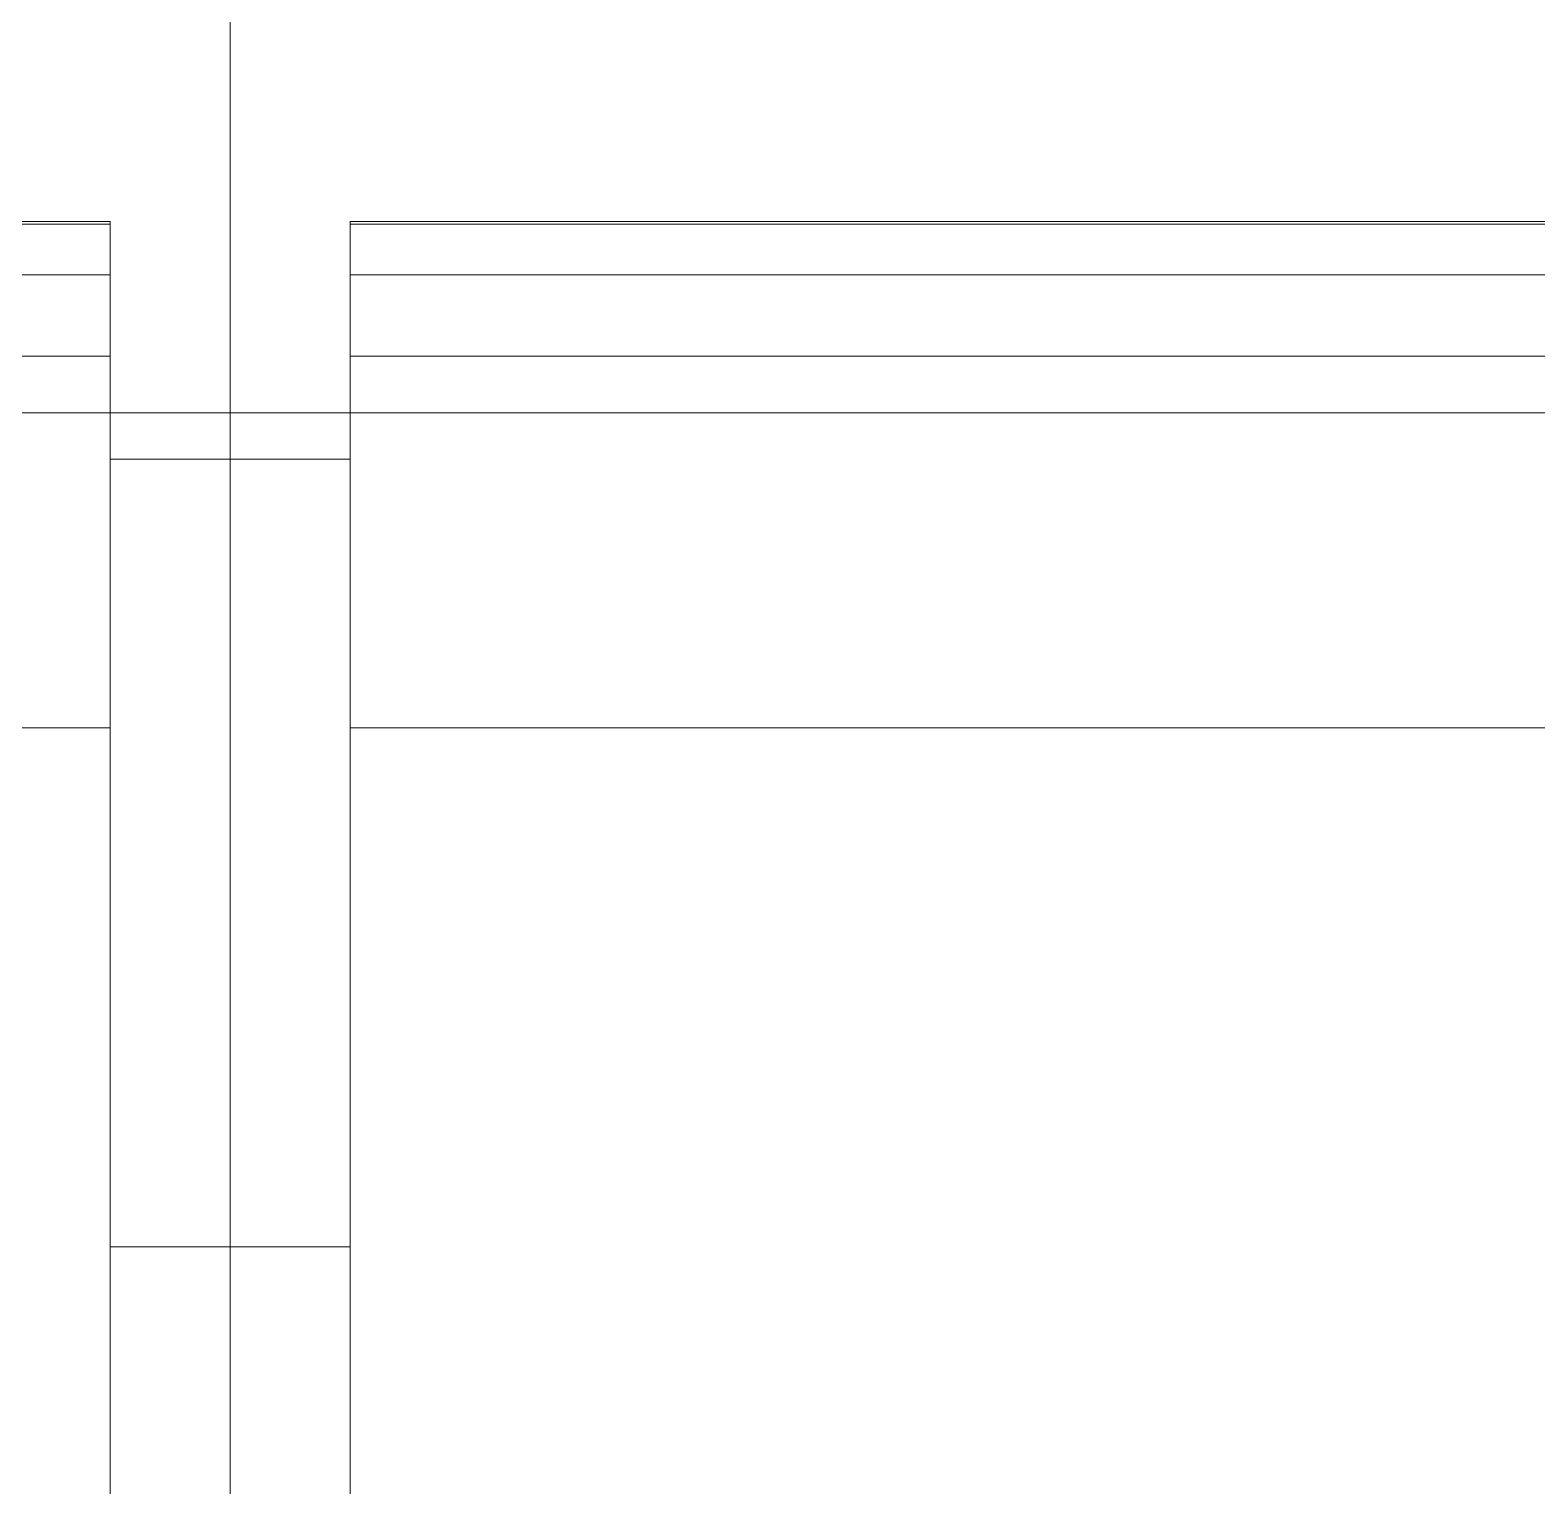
# Model space of a CAD drawing. Header units: millimetres. Extents: x -46169 to 237885, y -84465 to 18123.
# Drawn here: x 117148.9 to 117456.6, y -80501.6 to -80204.5 of the extents above; entities that cross this region are included whole.
import ezdxf

# ---------------------------------------------------------------- set-up
doc = ezdxf.new("R2010")
doc.units = ezdxf.units.MM
doc.header["$MEASUREMENT"] = 0
doc.linetypes.add('Wipeout_Contour', pattern=[1000, 0, -1000])
doc.layers.add('0_Pen_No__85', color=8, linetype='Continuous', lineweight=20)
doc.layers.add('New_A-35-M_FFE_Fixed_Pen_No__1', color=7, linetype='Continuous', lineweight=13)
doc.layers.add('New_A-25-M_Wall_Ext', color=7, linetype='Continuous')
doc.layers.add('New_A-35-M_FFE_Fixed', color=7, linetype='Continuous')

# ---------------------------------------------------------------- blocks, each defined once
blk = doc.blocks.new('Section Elem_2_2', base_point=(64459.15, -84332.61))
at = {"color": 254, "linetype": 'Wipeout_Contour', "lineweight": 0, "ltscale": 863243.063228}
blk.add_wipeout([(116728.38, -78182.61), (116728.38, -79726.43), (121319.73, -79726.43), (121319.73, -80282.61), (121879.36, -80282.61), (121879.36, -78182.61)], dxfattribs=at).dxf.layer = 'New_A-25-M_Wall_Ext'
blk = doc.blocks.new('Section Elem_24_2', base_point=(64459.15, -84332.61))
at = {"color": 254, "linetype": 'Wipeout_Contour', "lineweight": 0, "ltscale": 567212.886846}
blk.add_wipeout([(117165.23, -80243.61), (116664.23, -80243.61), (116664.23, -80244.13), (117165.23, -80244.13)], dxfattribs=at).dxf.layer = 'New_A-35-M_FFE_Fixed'
at = {"color": 254, "linetype": 'Wipeout_Contour', "lineweight": 0, "ltscale": 567237.937464}
blk.add_wipeout([(117165.23, -80254.45), (116664.23, -80254.45), (116664.23, -80255.42), (117165.23, -80255.42)], dxfattribs=at).dxf.layer = 'New_A-35-M_FFE_Fixed'
at = {"color": 254, "linetype": 'Wipeout_Contour', "lineweight": 0, "ltscale": 567265.350778}
blk.add_wipeout([(117165.23, -80265.7), (116664.23, -80265.7), (116664.23, -80268.38), (117165.23, -80268.38)], dxfattribs=at).dxf.layer = 'New_A-35-M_FFE_Fixed'
at = {"color": 254, "linetype": 'Wipeout_Contour', "lineweight": 0, "ltscale": 851524.532362}
blk.add_wipeout([(117165.23, -80346.96), (116664.23, -80346.96), (116664.23, -80503.33), (116694.23, -80503.33), (117135.23, -80503.33), (117165.23, -80503.33)], dxfattribs=at).dxf.layer = 'New_A-35-M_FFE_Fixed'
at = {"color": 254, "linetype": 'Wipeout_Contour', "lineweight": 0, "ltscale": 567244.229548}
blk.add_wipeout([(117165.23, -80256.82), (116664.23, -80256.82), (116664.23, -80258.61), (117165.23, -80258.61)], dxfattribs=at).dxf.layer = 'New_A-35-M_FFE_Fixed'
at = {"color": 254, "linetype": 'Wipeout_Contour', "lineweight": 0, "ltscale": 567360.409589}
blk.add_wipeout([(116664.23, -80271.08), (116664.23, -80346.96), (117165.23, -80346.96), (117165.23, -80271.08)], dxfattribs=at).dxf.layer = 'New_A-35-M_FFE_Fixed'
at = {"color": 254, "linetype": 'Wipeout_Contour', "lineweight": 0, "ltscale": 568344.935859}
blk.add_wipeout([(117165.23, -80371.46), (117189.73, -80371.46), (117189.73, -80351.09), (117165.23, -80351.09)], dxfattribs=at).dxf.layer = 'New_A-35-M_FFE_Fixed'
at = {"color": 254, "linetype": 'Wipeout_Contour', "lineweight": 0, "ltscale": 568437.561155}
blk.add_wipeout([(117165.23, -80412.46), (117189.73, -80412.46), (117189.73, -80391.97), (117165.23, -80391.97)], dxfattribs=at).dxf.layer = 'New_A-35-M_FFE_Fixed'
at = {"color": 254, "linetype": 'Wipeout_Contour', "lineweight": 0, "ltscale": 568607.042966}
blk.add_wipeout([(117165.23, -80473.58), (117165.23, -80480.58), (117189.73, -80480.58), (117189.73, -80473.58)], dxfattribs=at).dxf.layer = 'New_A-35-M_FFE_Fixed'
at = {"color": 254, "linetype": 'Wipeout_Contour', "lineweight": 0, "ltscale": 568638.804552}
blk.add_wipeout([(117165.23, -80494.61), (117189.73, -80494.61), (117189.73, -80487.59), (117165.23, -80487.59)], dxfattribs=at).dxf.layer = 'New_A-35-M_FFE_Fixed'
at = {"color": 254, "linetype": 'Wipeout_Contour', "lineweight": 0, "ltscale": 567240.614711}
blk.add_wipeout([(116664.23, -80255.42), (116664.23, -80256.82), (117165.23, -80256.82), (117165.23, -80255.42)], dxfattribs=at).dxf.layer = 'New_A-35-M_FFE_Fixed'
at = {"color": 254, "linetype": 'Wipeout_Contour', "lineweight": 0, "ltscale": 567248.664789}
blk.add_wipeout([(117165.23, -80258.61), (116664.23, -80258.61), (116664.23, -80260.74), (117165.23, -80260.74)], dxfattribs=at).dxf.layer = 'New_A-35-M_FFE_Fixed'
at = {"color": 254, "linetype": 'Wipeout_Contour', "lineweight": 0, "ltscale": 567271.437772}
blk.add_wipeout([(117165.23, -80268.38), (116664.23, -80268.38), (116664.23, -80271.08), (117165.23, -80271.08)], dxfattribs=at).dxf.layer = 'New_A-35-M_FFE_Fixed'
at = {"color": 254, "linetype": 'Wipeout_Contour', "lineweight": 0, "ltscale": 568210.175676}
blk.add_wipeout([(117165.23, -80311.28), (117189.73, -80311.28), (117189.73, -80292.11), (117165.23, -80292.11)], dxfattribs=at).dxf.layer = 'New_A-35-M_FFE_Fixed'
at = {"color": 254, "linetype": 'Wipeout_Contour', "lineweight": 0, "ltscale": 568391.175888}
blk.add_wipeout([(117165.23, -80391.97), (117189.73, -80391.97), (117189.73, -80371.46), (117165.23, -80371.46)], dxfattribs=at).dxf.layer = 'New_A-35-M_FFE_Fixed'
at = {"color": 254, "linetype": 'Wipeout_Contour', "lineweight": 0, "ltscale": 568591.243339}
blk.add_wipeout([(117189.73, -80466.62), (117165.23, -80466.62), (117165.23, -80473.58), (117189.73, -80473.58)], dxfattribs=at).dxf.layer = 'New_A-35-M_FFE_Fixed'
at = {"color": 254, "linetype": 'Wipeout_Contour', "lineweight": 0, "ltscale": 568622.908225}
blk.add_wipeout([(117189.73, -80480.58), (117165.23, -80480.58), (117165.23, -80487.59), (117189.73, -80487.59)], dxfattribs=at).dxf.layer = 'New_A-35-M_FFE_Fixed'
at = {"color": 254, "linetype": 'Wipeout_Contour', "lineweight": 0, "ltscale": 568654.697317}
blk.add_wipeout([(117165.23, -80501.63), (117189.73, -80501.63), (117189.73, -80494.61), (117165.23, -80494.61)], dxfattribs=at).dxf.layer = 'New_A-35-M_FFE_Fixed'
at = {"color": 254, "linetype": 'Wipeout_Contour', "lineweight": 0, "ltscale": 567225.162211}
blk.add_wipeout([(116664.23, -80244.13), (116664.23, -80254.45), (117165.23, -80254.45), (117165.23, -80244.13)], dxfattribs=at).dxf.layer = 'New_A-35-M_FFE_Fixed'
at = {"color": 254, "linetype": 'Wipeout_Contour', "lineweight": 0, "ltscale": 567253.776654}
blk.add_wipeout([(117165.23, -80260.74), (116664.23, -80260.74), (116664.23, -80263.13), (117165.23, -80263.13)], dxfattribs=at).dxf.layer = 'New_A-35-M_FFE_Fixed'
at = {"color": 254, "linetype": 'Wipeout_Contour', "lineweight": 0, "ltscale": 568254.130894}
blk.add_wipeout([(117165.23, -80311.28), (117165.23, -80330.99), (117189.73, -80330.99), (117189.73, -80311.28)], dxfattribs=at).dxf.layer = 'New_A-35-M_FFE_Fixed'
at = {"color": 254, "linetype": 'Wipeout_Contour', "lineweight": 0, "ltscale": 568575.5437}
blk.add_wipeout([(117165.23, -80459.71), (117165.23, -80466.62), (117189.73, -80466.62), (117189.73, -80459.71)], dxfattribs=at).dxf.layer = 'New_A-35-M_FFE_Fixed'
at = {"color": 254, "linetype": 'Wipeout_Contour', "lineweight": 0, "ltscale": 567259.399417}
blk.add_wipeout([(117165.23, -80263.13), (116664.23, -80263.13), (116664.23, -80265.7), (117165.23, -80265.7)], dxfattribs=at).dxf.layer = 'New_A-35-M_FFE_Fixed'
at = {"color": 254, "linetype": 'Wipeout_Contour', "lineweight": 0, "ltscale": 710367.760844}
blk.add_wipeout([(117189.73, -80330.99), (117165.23, -80330.99), (117165.23, -80346.96), (117165.23, -80351.09), (117189.73, -80351.09)], dxfattribs=at).dxf.layer = 'New_A-35-M_FFE_Fixed'
at = {"color": 254, "linetype": 'Wipeout_Contour', "lineweight": 0, "ltscale": 568559.978318}
blk.add_wipeout([(117165.23, -80459.71), (117189.73, -80459.71), (117189.73, -80452.87), (117165.23, -80452.87)], dxfattribs=at).dxf.layer = 'New_A-35-M_FFE_Fixed'
at = {"layer": 'New_A-35-M_FFE_Fixed_Pen_No__1', "linetype": 'Continuous'}
blk.add_line((116664.23, -80346.96), (117165.23, -80346.96), dxfattribs=at)
at = {"color": 254, "linetype": 'Wipeout_Contour', "lineweight": 0, "ltscale": 710121.655152}
blk.add_wipeout([(117189.73, -80249.35), (117165.23, -80249.35), (117165.23, -80250.05), (117165.23, -80263.87), (117189.73, -80263.87)], dxfattribs=at).dxf.layer = 'New_A-35-M_FFE_Fixed'
at = {"color": 254, "linetype": 'Wipeout_Contour', "lineweight": 0, "ltscale": 568529.520956}
blk.add_wipeout([(117165.23, -80452.87), (117189.73, -80452.87), (117189.73, -80432.81), (117165.23, -80432.81)], dxfattribs=at).dxf.layer = 'New_A-35-M_FFE_Fixed'
at = {"layer": 'New_A-35-M_FFE_Fixed_Pen_No__1', "linetype": 'Continuous'}
for p, q in [((116664.23, -80254.45), (117165.23, -80254.45)), ((117165.23, -80255.42), (117165.23, -80254.45)), ((117165.23, -80256.82), (117165.23, -80255.42)), ((117165.23, -80258.61), (117165.23, -80256.82)), ((117165.23, -80260.74), (117165.23, -80258.61)), ((117165.23, -80452.87), (117189.73, -80452.87))]:
    blk.add_line(p, q, dxfattribs=at)
at = {"color": 254, "linetype": 'Wipeout_Contour', "lineweight": 0, "ltscale": 1134428.160353556}
blk.add_wipeout([(117189.73, -80234.61), (116639.73, -80234.61), (116639.73, -80249.35), (116664.23, -80249.35), (116664.23, -80243.61), (117165.23, -80243.61), (117165.23, -80249.35), (117189.73, -80249.35)], dxfattribs=at).dxf.layer = 'New_A-35-M_FFE_Fixed'
at = {"color": 254, "linetype": 'Wipeout_Contour', "lineweight": 0, "ltscale": 710163.072833}
blk.add_wipeout([(117189.73, -80263.87), (117165.23, -80263.87), (117165.23, -80265.7), (117165.23, -80278.13), (117189.73, -80278.13)], dxfattribs=at).dxf.layer = 'New_A-35-M_FFE_Fixed'
at = {"color": 254, "linetype": 'Wipeout_Contour', "lineweight": 0, "ltscale": 568483.779803}
blk.add_wipeout([(117165.23, -80432.81), (117189.73, -80432.81), (117189.73, -80412.46), (117165.23, -80412.46)], dxfattribs=at).dxf.layer = 'New_A-35-M_FFE_Fixed'
at = {"layer": 'New_A-35-M_FFE_Fixed_Pen_No__1', "linetype": 'Continuous'}
for p, q in [((116664.23, -80243.61), (117165.23, -80243.61)), ((117165.23, -80244.13), (117165.23, -80243.61)), ((116664.23, -80244.13), (117165.23, -80244.13)), ((117165.23, -80254.45), (117165.23, -80244.13)), ((117165.23, -80263.13), (117165.23, -80260.74)), ((117165.23, -80265.7), (117165.23, -80263.13)), ((117165.23, -80268.38), (117165.23, -80265.7)), ((117165.23, -80271.08), (117165.23, -80268.38)), ((116664.23, -80271.08), (117165.23, -80271.08)), ((117165.23, -80503.33), (117165.23, -80346.96))]:
    blk.add_line(p, q, dxfattribs=at)
at = {"color": 254, "linetype": 'Wipeout_Contour', "lineweight": 0, "ltscale": 567175.072251}
blk.add_wipeout([(116639.73, -80234.61), (117189.73, -80234.61), (117189.73, -80219.66), (116639.73, -80219.66)], dxfattribs=at).dxf.layer = 'New_A-35-M_FFE_Fixed'
at = {"color": 254, "linetype": 'Wipeout_Contour', "lineweight": 0, "ltscale": 568172.698272}
blk.add_wipeout([(117189.73, -80278.13), (117165.23, -80278.13), (117165.23, -80292.11), (117189.73, -80292.11)], dxfattribs=at).dxf.layer = 'New_A-35-M_FFE_Fixed'
at = {"layer": 'New_A-35-M_FFE_Fixed_Pen_No__1', "linetype": 'Continuous'}
for p, q in [((117165.23, -80346.96), (117165.23, -80271.08)), ((117165.23, -80292.11), (117189.73, -80292.11))]:
    blk.add_line(p, q, dxfattribs=at)
at = {"color": 254, "linetype": 'Wipeout_Contour', "lineweight": 0, "ltscale": 567141.047729}
blk.add_wipeout([(116639.73, -80219.66), (117189.73, -80219.66), (117189.73, -80204.54), (116639.73, -80204.54)], dxfattribs=at).dxf.layer = 'New_A-35-M_FFE_Fixed'
blk = doc.blocks.new('Section Elem_29_2', base_point=(64459.15, -84332.61))
at = {"color": 254, "linetype": 'Wipeout_Contour', "lineweight": 0, "ltscale": 568922.229229}
blk.add_wipeout([(117189.73, -80189.27), (117189.73, -80204.54), (117739.73, -80204.54), (117739.73, -80189.27)], dxfattribs=at).dxf.layer = 'New_A-35-M_FFE_Fixed'
at = {"color": 254, "linetype": 'Wipeout_Contour', "lineweight": 0, "ltscale": 569028.115561}
blk.add_wipeout([(117715.23, -80243.61), (117214.23, -80243.61), (117214.23, -80244.13), (117715.23, -80244.13)], dxfattribs=at).dxf.layer = 'New_A-35-M_FFE_Fixed'
at = {"color": 254, "linetype": 'Wipeout_Contour', "lineweight": 0, "ltscale": 569053.086269}
blk.add_wipeout([(117715.23, -80254.45), (117214.23, -80254.45), (117214.23, -80255.42), (117715.23, -80255.42)], dxfattribs=at).dxf.layer = 'New_A-35-M_FFE_Fixed'
at = {"color": 254, "linetype": 'Wipeout_Contour', "lineweight": 0, "ltscale": 569080.412144}
blk.add_wipeout([(117715.23, -80265.7), (117214.23, -80265.7), (117214.23, -80268.38), (117715.23, -80268.38)], dxfattribs=at).dxf.layer = 'New_A-35-M_FFE_Fixed'
at = {"color": 254, "linetype": 'Wipeout_Contour', "lineweight": 0, "ltscale": 854245.128093}
blk.add_wipeout([(117715.23, -80346.96), (117214.23, -80346.96), (117214.23, -80503.33), (117244.23, -80503.33), (117685.23, -80503.33), (117715.23, -80503.33)], dxfattribs=at).dxf.layer = 'New_A-35-M_FFE_Fixed'
at = {"color": 254, "linetype": 'Wipeout_Contour', "lineweight": 0, "ltscale": 569059.358283}
blk.add_wipeout([(117715.23, -80256.82), (117214.23, -80256.82), (117214.23, -80258.61), (117715.23, -80258.61)], dxfattribs=at).dxf.layer = 'New_A-35-M_FFE_Fixed'
at = {"color": 254, "linetype": 'Wipeout_Contour', "lineweight": 0, "ltscale": 569175.167859}
blk.add_wipeout([(117214.23, -80271.08), (117214.23, -80346.96), (117715.23, -80346.96), (117715.23, -80271.08)], dxfattribs=at).dxf.layer = 'New_A-35-M_FFE_Fixed'
at = {"color": 254, "linetype": 'Wipeout_Contour', "lineweight": 0, "ltscale": 568425.758467}
blk.add_wipeout([(117189.73, -80351.09), (117189.73, -80371.46), (117214.23, -80371.46), (117214.23, -80351.09)], dxfattribs=at).dxf.layer = 'New_A-35-M_FFE_Fixed'
at = {"color": 254, "linetype": 'Wipeout_Contour', "lineweight": 0, "ltscale": 568518.370581}
blk.add_wipeout([(117189.73, -80391.97), (117189.73, -80412.46), (117214.23, -80412.46), (117214.23, -80391.97)], dxfattribs=at).dxf.layer = 'New_A-35-M_FFE_Fixed'
at = {"color": 254, "linetype": 'Wipeout_Contour', "lineweight": 0, "ltscale": 568687.828339}
blk.add_wipeout([(117189.73, -80480.58), (117214.23, -80480.58), (117214.23, -80473.58), (117189.73, -80473.58)], dxfattribs=at).dxf.layer = 'New_A-35-M_FFE_Fixed'
at = {"color": 254, "linetype": 'Wipeout_Contour', "lineweight": 0, "ltscale": 568719.585436}
blk.add_wipeout([(117189.73, -80487.59), (117189.73, -80494.61), (117214.23, -80494.61), (117214.23, -80487.59)], dxfattribs=at).dxf.layer = 'New_A-35-M_FFE_Fixed'
at = {"color": 254, "linetype": 'Wipeout_Contour', "lineweight": 0, "ltscale": 569055.754976}
blk.add_wipeout([(117214.23, -80255.42), (117214.23, -80256.82), (117715.23, -80256.82), (117715.23, -80255.42)], dxfattribs=at).dxf.layer = 'New_A-35-M_FFE_Fixed'
at = {"color": 254, "linetype": 'Wipeout_Contour', "lineweight": 0, "ltscale": 569063.779377}
blk.add_wipeout([(117715.23, -80258.61), (117214.23, -80258.61), (117214.23, -80260.74), (117715.23, -80260.74)], dxfattribs=at).dxf.layer = 'New_A-35-M_FFE_Fixed'
at = {"color": 254, "linetype": 'Wipeout_Contour', "lineweight": 0, "ltscale": 569086.479724}
blk.add_wipeout([(117715.23, -80268.38), (117214.23, -80268.38), (117214.23, -80271.08), (117715.23, -80271.08)], dxfattribs=at).dxf.layer = 'New_A-35-M_FFE_Fixed'
at = {"color": 254, "linetype": 'Wipeout_Contour', "lineweight": 0, "ltscale": 568291.017415}
blk.add_wipeout([(117189.73, -80311.28), (117214.23, -80311.28), (117214.23, -80292.11), (117189.73, -80292.11)], dxfattribs=at).dxf.layer = 'New_A-35-M_FFE_Fixed'
at = {"color": 254, "linetype": 'Wipeout_Contour', "lineweight": 0, "ltscale": 568471.991922}
blk.add_wipeout([(117189.73, -80371.46), (117189.73, -80391.97), (117214.23, -80391.97), (117214.23, -80371.46)], dxfattribs=at).dxf.layer = 'New_A-35-M_FFE_Fixed'
at = {"color": 254, "linetype": 'Wipeout_Contour', "lineweight": 0, "ltscale": 568672.03092}
blk.add_wipeout([(117189.73, -80466.62), (117189.73, -80473.58), (117214.23, -80473.58), (117214.23, -80466.62)], dxfattribs=at).dxf.layer = 'New_A-35-M_FFE_Fixed'
at = {"color": 254, "linetype": 'Wipeout_Contour', "lineweight": 0, "ltscale": 568703.691372}
blk.add_wipeout([(117189.73, -80480.58), (117189.73, -80487.59), (117214.23, -80487.59), (117214.23, -80480.58)], dxfattribs=at).dxf.layer = 'New_A-35-M_FFE_Fixed'
at = {"color": 254, "linetype": 'Wipeout_Contour', "lineweight": 0, "ltscale": 568735.475903}
blk.add_wipeout([(117189.73, -80494.61), (117189.73, -80501.63), (117214.23, -80501.63), (117214.23, -80494.61)], dxfattribs=at).dxf.layer = 'New_A-35-M_FFE_Fixed'
at = {"layer": 'New_A-35-M_FFE_Fixed_Pen_No__1', "linetype": 'Continuous'}
for p, q in [((117189.73, -80391.97), (117189.73, -80371.46)), ((117189.73, -80480.58), (117189.73, -80473.58)), ((117189.73, -80487.59), (117189.73, -80480.58)), ((117189.73, -80494.61), (117189.73, -80487.59)), ((117189.73, -80501.63), (117189.73, -80494.61)), ((117189.73, -80508.61), (117189.73, -80501.63))]:
    blk.add_line(p, q, dxfattribs=at)
at = {"color": 254, "linetype": 'Wipeout_Contour', "lineweight": 0, "ltscale": 569040.351767}
blk.add_wipeout([(117214.23, -80244.13), (117214.23, -80254.45), (117715.23, -80254.45), (117715.23, -80244.13)], dxfattribs=at).dxf.layer = 'New_A-35-M_FFE_Fixed'
at = {"color": 254, "linetype": 'Wipeout_Contour', "lineweight": 0, "ltscale": 569068.874936}
blk.add_wipeout([(117715.23, -80260.74), (117214.23, -80260.74), (117214.23, -80263.13), (117715.23, -80263.13)], dxfattribs=at).dxf.layer = 'New_A-35-M_FFE_Fixed'
at = {"color": 254, "linetype": 'Wipeout_Contour', "lineweight": 0, "ltscale": 568334.966453}
blk.add_wipeout([(117214.23, -80311.28), (117189.73, -80311.28), (117189.73, -80330.99), (117214.23, -80330.99)], dxfattribs=at).dxf.layer = 'New_A-35-M_FFE_Fixed'
at = {"color": 254, "linetype": 'Wipeout_Contour', "lineweight": 0, "ltscale": 568656.33353}
blk.add_wipeout([(117189.73, -80459.71), (117189.73, -80466.62), (117214.23, -80466.62), (117214.23, -80459.71)], dxfattribs=at).dxf.layer = 'New_A-35-M_FFE_Fixed'
at = {"layer": 'New_A-35-M_FFE_Fixed_Pen_No__1', "linetype": 'Continuous'}
blk.add_line((117189.73, -80473.58), (117189.73, -80466.62), dxfattribs=at)
at = {"color": 254, "linetype": 'Wipeout_Contour', "lineweight": 0, "ltscale": 569074.479765}
blk.add_wipeout([(117715.23, -80263.13), (117214.23, -80263.13), (117214.23, -80265.7), (117715.23, -80265.7)], dxfattribs=at).dxf.layer = 'New_A-35-M_FFE_Fixed'
at = {"color": 254, "linetype": 'Wipeout_Contour', "lineweight": 0, "ltscale": 710488.178749}
blk.add_wipeout([(117214.23, -80330.99), (117189.73, -80330.99), (117189.73, -80351.09), (117214.23, -80351.09), (117214.23, -80346.96)], dxfattribs=at).dxf.layer = 'New_A-35-M_FFE_Fixed'
at = {"color": 254, "linetype": 'Wipeout_Contour', "lineweight": 0, "ltscale": 568640.770366}
blk.add_wipeout([(117189.73, -80452.87), (117189.73, -80459.71), (117214.23, -80459.71), (117214.23, -80452.87)], dxfattribs=at).dxf.layer = 'New_A-35-M_FFE_Fixed'
at = {"layer": 'New_A-35-M_FFE_Fixed_Pen_No__1', "linetype": 'Continuous'}
for p, q in [((117189.73, -80330.99), (117189.73, -80311.28)), ((117189.73, -80351.09), (117189.73, -80330.99)), ((117214.23, -80346.96), (117715.23, -80346.96)), ((117189.73, -80371.46), (117189.73, -80351.09)), ((117189.73, -80466.62), (117189.73, -80459.71))]:
    blk.add_line(p, q, dxfattribs=at)
at = {"color": 254, "linetype": 'Wipeout_Contour', "lineweight": 0, "ltscale": 710242.115619}
blk.add_wipeout([(117214.23, -80249.35), (117189.73, -80249.35), (117189.73, -80263.87), (117214.23, -80263.87), (117214.23, -80250.05)], dxfattribs=at).dxf.layer = 'New_A-35-M_FFE_Fixed'
at = {"color": 254, "linetype": 'Wipeout_Contour', "lineweight": 0, "ltscale": 568610.317362}
blk.add_wipeout([(117189.73, -80432.81), (117189.73, -80452.87), (117214.23, -80452.87), (117214.23, -80432.81)], dxfattribs=at).dxf.layer = 'New_A-35-M_FFE_Fixed'
at = {"layer": 'New_A-35-M_FFE_Fixed_Pen_No__1', "linetype": 'Continuous'}
for p, q in [((117214.23, -80254.45), (117715.23, -80254.45)), ((117214.23, -80255.42), (117214.23, -80254.45)), ((117214.23, -80256.82), (117214.23, -80255.42)), ((117214.23, -80258.61), (117214.23, -80256.82)), ((117214.23, -80260.74), (117214.23, -80258.61)), ((117189.73, -80459.71), (117189.73, -80452.87)), ((117189.73, -80452.87), (117214.23, -80452.87))]:
    blk.add_line(p, q, dxfattribs=at)
at = {"color": 254, "linetype": 'Wipeout_Contour', "lineweight": 0, "ltscale": 1422573.1254345}
blk.add_wipeout([(117189.73, -80249.35), (117214.23, -80249.35), (117214.23, -80244.13), (117214.23, -80243.61), (117715.23, -80243.61), (117715.23, -80244.13), (117715.23, -80249.35), (117739.73, -80249.35), (117739.73, -80234.61), (117189.73, -80234.61)], dxfattribs=at).dxf.layer = 'New_A-35-M_FFE_Fixed'
at = {"color": 254, "linetype": 'Wipeout_Contour', "lineweight": 0, "ltscale": 710283.526166}
blk.add_wipeout([(117214.23, -80263.87), (117189.73, -80263.87), (117189.73, -80278.13), (117214.23, -80278.13), (117214.23, -80265.7)], dxfattribs=at).dxf.layer = 'New_A-35-M_FFE_Fixed'
at = {"color": 254, "linetype": 'Wipeout_Contour', "lineweight": 0, "ltscale": 568564.582664}
blk.add_wipeout([(117189.73, -80432.81), (117214.23, -80432.81), (117214.23, -80412.46), (117189.73, -80412.46)], dxfattribs=at).dxf.layer = 'New_A-35-M_FFE_Fixed'
at = {"layer": 'New_A-35-M_FFE_Fixed_Pen_No__1', "linetype": 'Continuous'}
for p, q in [((117214.23, -80243.61), (117715.23, -80243.61)), ((117214.23, -80244.13), (117214.23, -80243.61)), ((117214.23, -80244.13), (117715.23, -80244.13)), ((117214.23, -80254.45), (117214.23, -80244.13)), ((117189.73, -80263.87), (117189.73, -80249.35)), ((117214.23, -80263.13), (117214.23, -80260.74)), ((117214.23, -80265.7), (117214.23, -80263.13)), ((117214.23, -80268.38), (117214.23, -80265.7)), ((117214.23, -80271.08), (117214.23, -80268.38)), ((117214.23, -80271.08), (117715.23, -80271.08)), ((117214.23, -80503.33), (117214.23, -80346.96)), ((117189.73, -80412.46), (117189.73, -80391.97)), ((117189.73, -80432.81), (117189.73, -80412.46)), ((117189.73, -80452.87), (117189.73, -80432.81))]:
    blk.add_line(p, q, dxfattribs=at)
at = {"color": 254, "linetype": 'Wipeout_Contour', "lineweight": 0, "ltscale": 568990.421217}
blk.add_wipeout([(117739.73, -80234.61), (117739.73, -80219.66), (117189.73, -80219.66), (117189.73, -80234.61)], dxfattribs=at).dxf.layer = 'New_A-35-M_FFE_Fixed'
at = {"color": 254, "linetype": 'Wipeout_Contour', "lineweight": 0, "ltscale": 568253.545386}
blk.add_wipeout([(117189.73, -80278.13), (117189.73, -80292.11), (117214.23, -80292.11), (117214.23, -80278.13)], dxfattribs=at).dxf.layer = 'New_A-35-M_FFE_Fixed'
at = {"layer": 'New_A-35-M_FFE_Fixed_Pen_No__1', "linetype": 'Continuous'}
for p, q in [((117189.73, -80249.35), (117189.73, -80234.61)), ((117189.73, -80278.13), (117189.73, -80263.87)), ((117214.23, -80346.96), (117214.23, -80271.08)), ((117189.73, -80292.11), (117189.73, -80278.13)), ((117189.73, -80311.28), (117189.73, -80292.11)), ((117189.73, -80292.11), (117214.23, -80292.11))]:
    blk.add_line(p, q, dxfattribs=at)
at = {"color": 254, "linetype": 'Wipeout_Contour', "lineweight": 0, "ltscale": 568956.505253}
blk.add_wipeout([(117189.73, -80219.66), (117739.73, -80219.66), (117739.73, -80204.54), (117189.73, -80204.54)], dxfattribs=at).dxf.layer = 'New_A-35-M_FFE_Fixed'
at = {"layer": 'New_A-35-M_FFE_Fixed_Pen_No__1', "linetype": 'Continuous'}
for p, q in [((117189.73, -80204.54), (117189.73, -80189.27)), ((117189.73, -80219.66), (117189.73, -80204.54)), ((117189.73, -80234.61), (117189.73, -80219.66))]:
    blk.add_line(p, q, dxfattribs=at)
blk = doc.blocks.new('I-05 Lecture Theatre Elevation_STORY_MARKER', base_point=(64459.15, -84332.61))
at = {"layer": '0_Pen_No__85', "linetype": 'Continuous'}
blk.add_line((109406.88, -80282.61), (122222.29, -80282.61), dxfattribs=at)

msp = doc.modelspace()

# ---------------------------------------------------------------- block references
at = {"layer": 'New_A-25-M_Wall_Ext'}
msp.add_blockref('Section Elem_2_2', (64459.15, -84332.61), dxfattribs=at)

# ---------------------------------------------------------------- next in the draw order: block references
at = {"layer": 'New_A-35-M_FFE_Fixed'}
msp.add_blockref('Section Elem_24_2', (64459.15, -84332.61), dxfattribs=at)

# ---------------------------------------------------------------- next in the draw order: block references
msp.add_blockref('Section Elem_29_2', (64459.15, -84332.61), dxfattribs=at)

# ---------------------------------------------------------------- next in the draw order: block references
at = {"linetype": 'Continuous', "lineweight": 0}
msp.add_blockref('I-05 Lecture Theatre Elevation_STORY_MARKER', (64459.15, -84332.61), dxfattribs=at)

doc.saveas('drawing.dxf')
